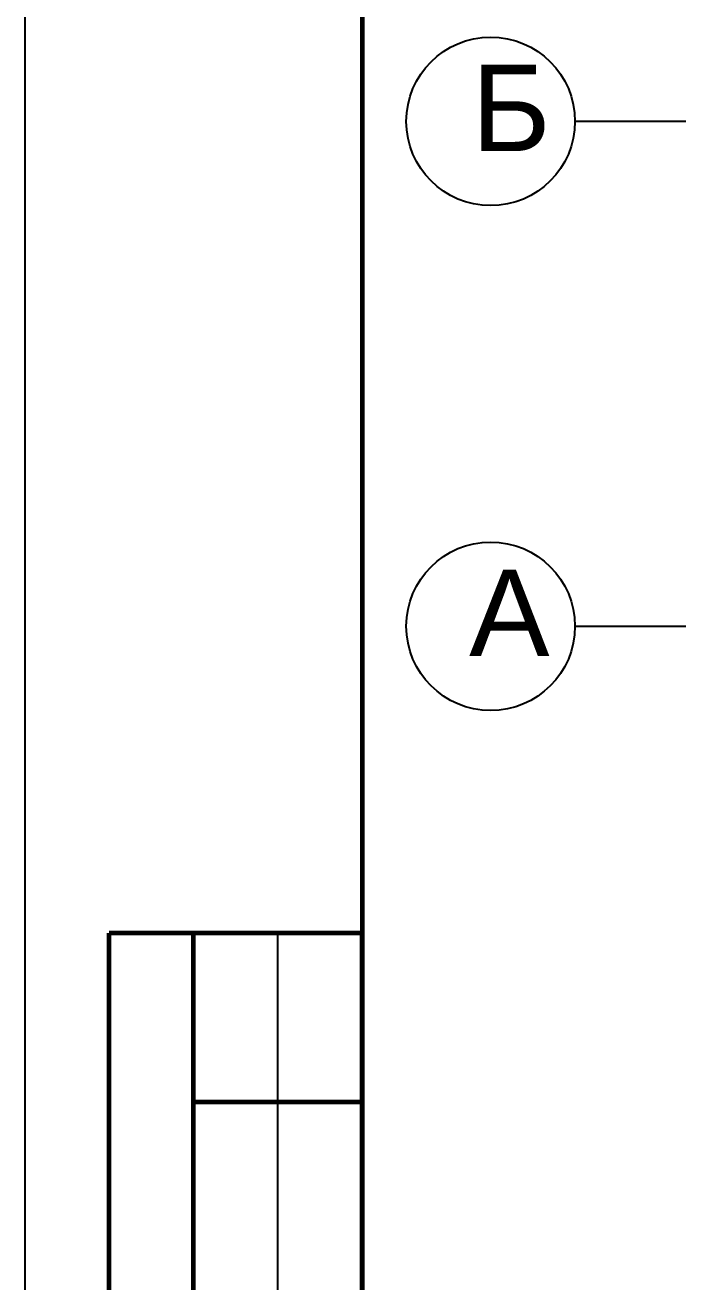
# Model space of a CAD drawing. Extents: x 8 to 21351, y 0 to 420.
# Drawn here: x 15552.9 to 15591.6, y 134.4 to 209 of the extents above; entities that cross this region are included whole.
import ezdxf

# ---------------------------------------------------------------- set-up
doc = ezdxf.new("R2010")
doc.units = 0
doc.styles.add('TEYPDFCAD_TEXT', font='arial.ttf')

msp = doc.modelspace()

# ---------------------------------------------------------------- linework, layer by layer
at = {"lineweight": 25}
for p, q in [((15552.851, 0.085), (15552.851, 419.968)), ((15590.486, 203.306), (15585.469, 203.306)), ((15605.493, 203.306), (15590.486, 203.306)), ((15590.486, 173.313), (15585.469, 173.313)), ((15605.493, 173.313), (15590.486, 173.313)), ((15567.858, 90.085), (15567.858, 155.088))]:
    msp.add_line(p, q, dxfattribs=at)
at = {"lineweight": 60}
for p, q in [((15557.847, 90.085), (15557.847, 155.088)), ((15572.854, 155.088), (15557.847, 155.088)), ((15562.842, 90.085), (15562.842, 155.088)), ((15572.854, 5.08), (15572.854, 155.088)), ((15562.842, 145.076), (15572.854, 145.076))]:
    msp.add_line(p, q, dxfattribs=at)
msp.add_lwpolyline([(15572.854, 5.08), (16141.835, 5.08), (16141.835, 415.078), (15572.854, 415.078)], close=True, dxfattribs=at)
at = {"lineweight": 25}
for centre in [(15580.484, 203.316), (15580.484, 173.323)]:
    msp.add_circle(centre, 5.006, dxfattribs=at)

# ---------------------------------------------------------------- texts
at = {"color": 7, "style": 'TEYPDFCAD_TEXT'}
for s, p in [('Б', (15579.352, 201.549)), ('А', (15579.204, 171.556))]:
    msp.add_text(s, height=5.126, dxfattribs=at).set_placement(p)

doc.saveas('drawing.dxf')
